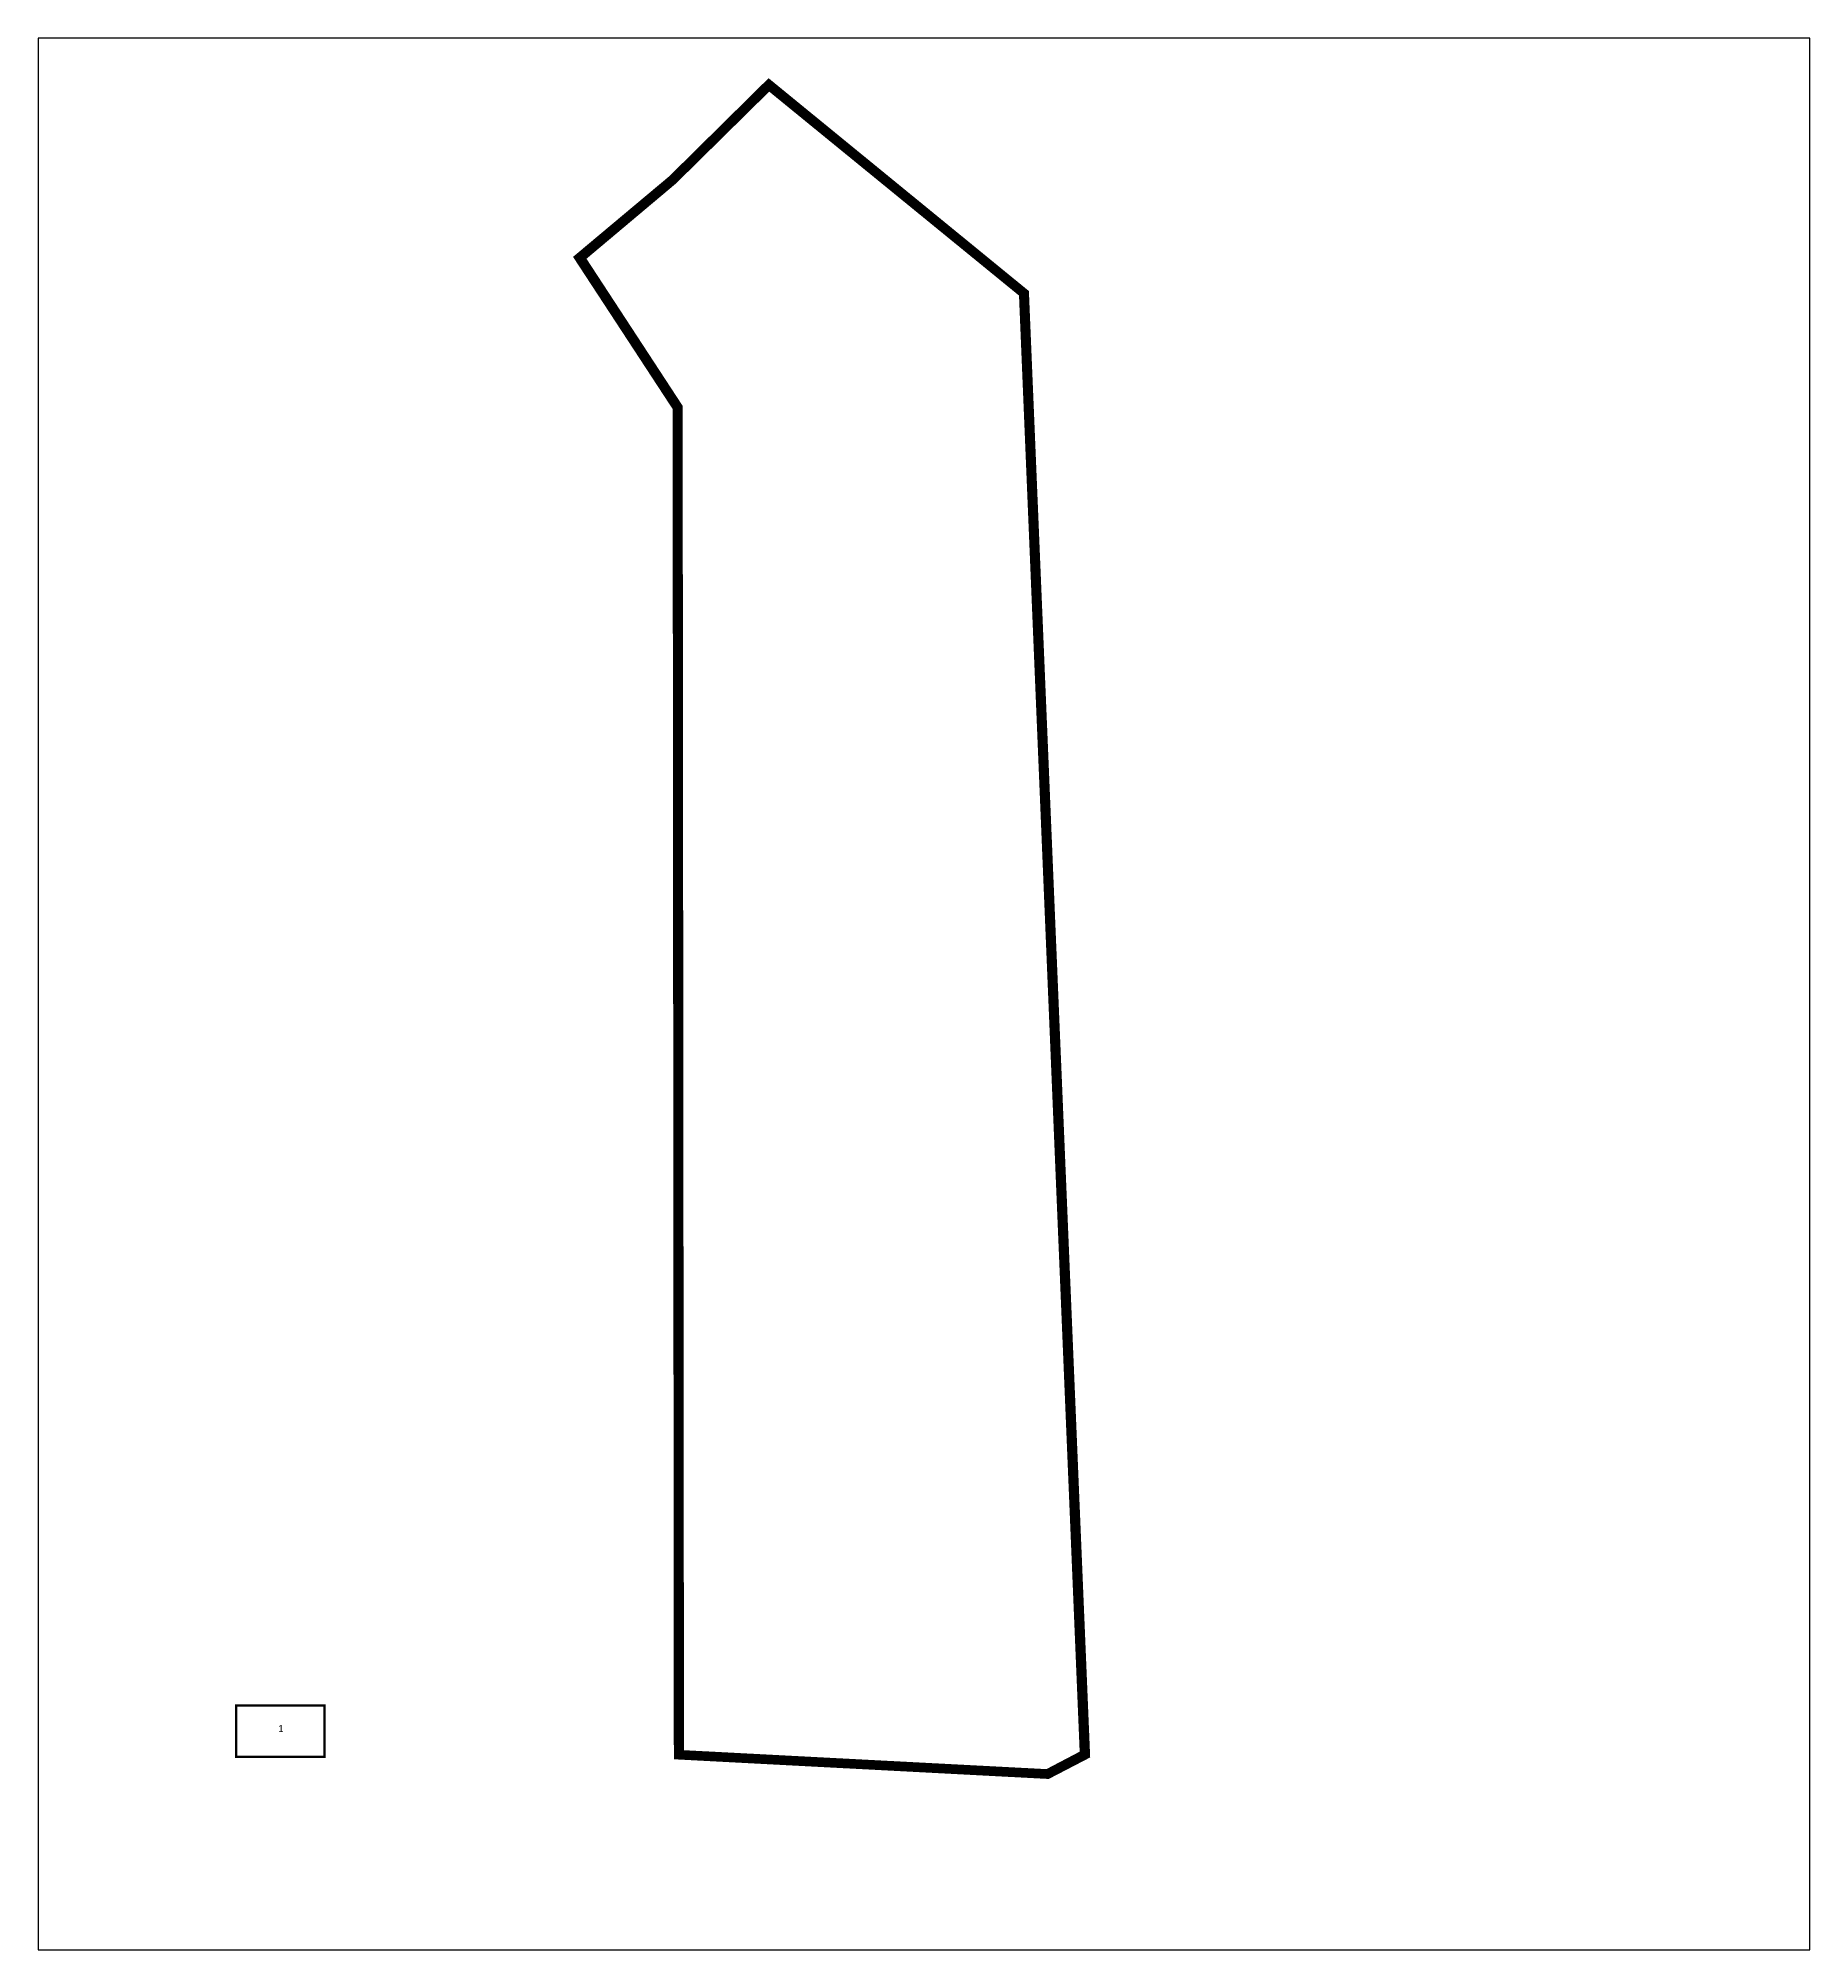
# Model space of a CAD drawing. Extents: x 185563 to 185753, y 654664 to 654869.
import ezdxf

# ---------------------------------------------------------------- set-up
doc = ezdxf.new("R2010")
doc.units = 0
doc.header["$MEASUREMENT"] = 0
doc.layers.add('hadpasa', color=255, linetype='Continuous')
doc.layers.add('pgvul1', color=150, linetype='Continuous', lineweight=30)
doc.layers.add('pgvul2', color=5, linetype='Continuous', lineweight=30)
doc.styles.add('style1', font='hebtxt')

# ---------------------------------------------------------------- blocks, each defined once
blk = doc.blocks.new('hadpasa')
at = {"layer": 'hadpasa', "const_width": 0.25}
blk.add_lwpolyline([(-4.82, -2.88), (-4.82, 2.64), (4.65, 2.64), (4.65, -2.88)], close=True, dxfattribs=at)
at = {"style": 'style1', "flags": 1}
for tag, p in [('SIZE', (-0.39, 1.6)), ('SCALE', (-0.35, 0.67)), ('PAGES', (-0.32, -1.12))]:
    blk.add_attdef(tag, p, '', height=0.75, dxfattribs=at)
at = {"style": 'style1'}
blk.add_attdef('PAGE', (-0.28, -0.22), '', height=0.75, dxfattribs=at)

msp = doc.modelspace()

# ---------------------------------------------------------------- linework, layer by layer
at = {"layer": 'hadpasa'}
msp.add_lwpolyline([(185752.74, 654869.3), (185562.74, 654869.3), (185562.74, 654664.3), (185752.74, 654664.3)], close=True, dxfattribs=at)
at = {"layer": 'pgvul1'}
msp.add_lwpolyline([(185631.91, 654685.67), (185670.9, 654683.63), (185674.54, 654685.52), (185668.01, 654841.69), (185641.13, 654863.67), (185631.1, 654853.76), (185621.42, 654845.65), (185631.78, 654829.83)], close=True, dxfattribs=at)
at = {"layer": 'pgvul2', "const_width": 1}
msp.add_lwpolyline([(185631.41, 654685.2), (185671.01, 654683.12), (185675.05, 654685.22), (185668.5, 654841.94), (185641.1, 654864.34), (185630.76, 654854.13), (185620.76, 654845.75), (185631.28, 654829.68)], close=True, dxfattribs=at)

# ---------------------------------------------------------------- block references
at = {"layer": 'hadpasa'}
msp.add_blockref('hadpasa', (185588.78, 654687.87), dxfattribs=at).add_auto_attribs({'PAGE': '1'})

doc.saveas('drawing.dxf')
